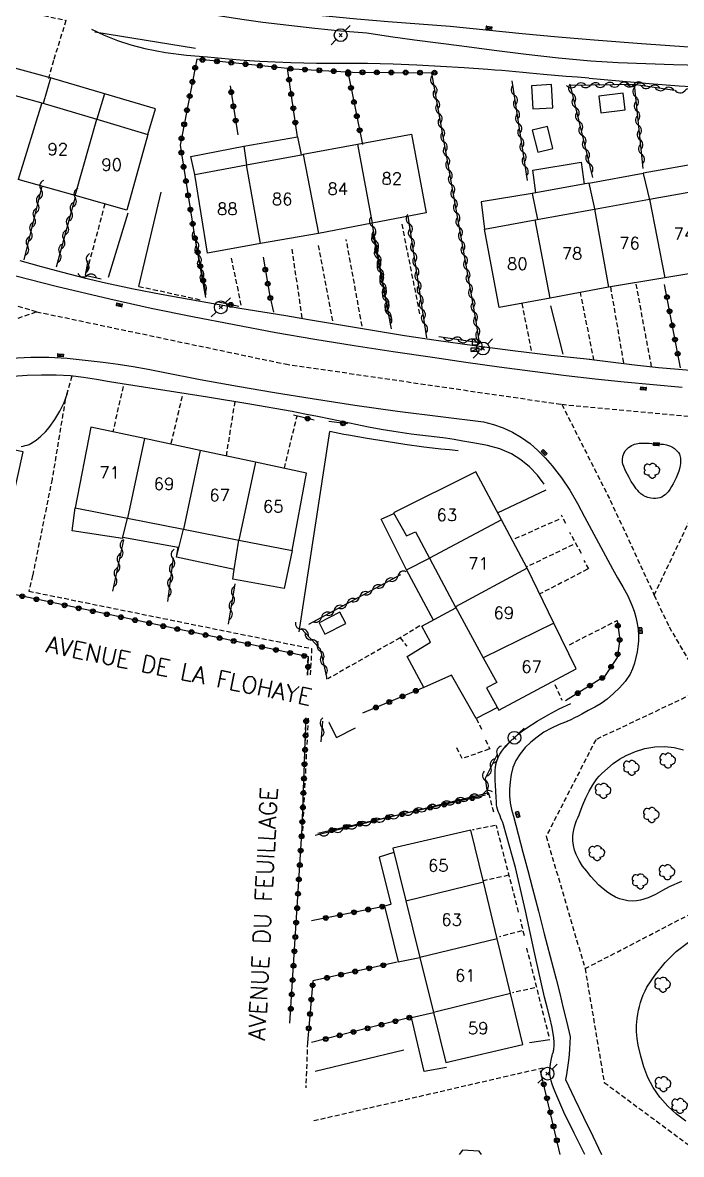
# Model space of a CAD drawing. Header units: millimetres. Extents: x 149000 to 150002, y 151999 to 153000.
# Drawn here: x 149503.1 to 149571.6, y 152000 to 152117.8 of the extents above; entities that cross this region are included whole.
import ezdxf
from ezdxf.enums import TextEntityAlignment as Align

# ---------------------------------------------------------------- set-up
doc = ezdxf.new("R2010")
doc.units = ezdxf.units.MM
doc.linetypes.add('DASHED', pattern=[0.75, 0.5, -0.25])
doc.layers.get('0').update_dxf_attribs({"linetype": 'CONTINUOUS'})
for name, color, linetype in [('W0001', 6, 'DASHED'), ('W0008', 7, 'CONTINUOUS'), ('W0014', 7, 'CONTINUOUS'), ('W0015', 2, 'CONTINUOUS'), ('W0017', 7, 'CONTINUOUS'), ('w0101', 7, 'CONTINUOUS'), ('W0104', 1, 'CONTINUOUS'), ('W0112', 1, 'DASHED'), ('w0211', 2, 'CONTINUOUS'), ('w0300', 7, 'CONTINUOUS'), ('W0310', 3, 'CONTINUOUS'), ('w0323', 7, 'CONTINUOUS'), ('W0401', 7, 'CONTINUOUS'), ('W0438', 7, 'CONTINUOUS'), ('W0473', 7, 'CONTINUOUS'), ('W0989', 7, 'CONTINUOUS'), ('W0991', 7, 'CONTINUOUS'), ('W1102', 7, 'CONTINUOUS')]:
    doc.layers.add(name, color=color, linetype=linetype)
doc.styles.get("Standard").update_dxf_attribs({"font": 'romans.shx', "width": 0.85})

# ---------------------------------------------------------------- blocks, each defined once
blk = doc.blocks.new('T401')
for p, q in [((-0.3, 0.3), (0, 0.3)), ((-0.3, -0.25), (-0.3, 0.3)), ((-0.3, 0.15), (0, 0.15)), ((-0.3, 0), (0, 0)), ((0, 0.3), (0, -0.25)), ((-0.3, -0.15), (0, -0.15)), ((-0.3, -0.25), (-0.3, -0.3)), ((-0.3, -0.3), (0, -0.3)), ((0, -0.3), (0, -0.25))]:
    blk.add_line(p, q)
blk = doc.blocks.new('T300')
for p, q in [((-0.8, 0.51), (-0.86, 0.34)), ((-0.86, 0.34), (-0.86, 0.17)), ((-0.86, 0.17), (-0.74, 0.06)), ((-0.69, 0.63), (-0.8, 0.51)), ((-0.8, -0.06), (-0.74, 0.06)), ((-0.74, 0.06), (-0.69, 0.11)), ((-0.57, 0.69), (-0.69, 0.63)), ((-0.46, 0.69), (-0.57, 0.69)), ((-0.29, 0.63), (-0.46, 0.69)), ((-0.29, 0.63), (-0.17, 0.74)), ((-0.23, 0.57), (-0.29, 0.63)), ((-0.17, 0.74), (-0.06, 0.8)), ((-0.06, 0.8), (0.06, 0.8)), ((0.06, 0.8), (0.23, 0.74)), ((0.23, 0.74), (0.34, 0.63)), ((0.34, 0.63), (0.4, 0.51)), ((0.46, 0.46), (0.34, 0.46)), ((0.4, 0.51), (0.4, 0.46)), ((0.57, 0.4), (0.46, 0.46)), ((0.57, 0.4), (0.69, 0.29)), ((0.69, 0.29), (0.74, 0.17)), ((0.74, 0.06), (0.69, -0.17)), ((0.74, 0.17), (0.74, 0.06)), ((-0.8, -0.17), (-0.8, -0.06)), ((-0.8, -0.23), (-0.8, -0.17)), ((-0.74, -0.34), (-0.8, -0.23)), ((-0.69, -0.4), (-0.74, -0.34)), ((-0.51, -0.46), (-0.69, -0.4)), ((-0.4, -0.46), (-0.51, -0.46)), ((-0.4, -0.46), (-0.34, -0.46)), ((-0.34, -0.46), (-0.34, -0.4)), ((-0.34, -0.51), (-0.34, -0.46)), ((-0.29, -0.63), (-0.34, -0.51)), ((-0.17, -0.74), (-0.29, -0.63)), ((-0.06, -0.8), (-0.17, -0.74)), ((0.06, -0.8), (-0.06, -0.8)), ((0.17, -0.74), (0.06, -0.8)), ((0.23, -0.69), (0.17, -0.74)), ((0.29, -0.46), (0.23, -0.46)), ((0.29, -0.63), (0.23, -0.69)), ((0.46, -0.4), (0.29, -0.46)), ((0.34, -0.51), (0.29, -0.63)), ((0.34, -0.51), (0.34, -0.46)), ((0.57, -0.34), (0.46, -0.4)), ((0.63, -0.29), (0.57, -0.34)), ((0.69, -0.17), (0.63, -0.29))]:
    blk.add_line(p, q)
blk = doc.blocks.new('T473')
for p, q in [((-0.166667, 0.166667), (0.166667, -0.166667)), ((-0.166667, -0.166667), (0.166667, 0.166667)), ((0.500001, 0.500001), (1.000002, 1.000002)), ((-1.000002, -1.000002), (-0.500001, -0.500001))]:
    blk.add_line(p, q)
blk.add_ellipse((0, 0), major_axis=(0.471405, 0.471405), ratio=1, start_param=5.4977871438, end_param=11.780972451)
blk = doc.blocks.new('T438')
for p, q in [((-0.4, 0.2), (0.4, 0.2)), ((-0.4, -0.2), (-0.4, 0.2)), ((0.15, 1.1), (-0.3, 1.1)), ((-0.3, 1.1), (-0.3, 0.5)), ((-0.3, 0.5), (0.15, 0.5)), ((0.3, 0.65), (0.3, 0.95)), ((0.4, 0.2), (0.4, -0.2))]:
    blk.add_line(p, q)
at = {"flags": 128}
for points in [[(-0.4, -0.2), (0.4, 0.2)], [(0.4, -0.2), (-0.4, -0.2)]]:
    blk.add_lwpolyline(points, dxfattribs=at)
for centre, major_axis, start_param, end_param in [((0.15, 0.95), (0.106, -0.106), 0.785398, 2.356194), ((0.15, 0.65), (0.106, 0.106), 3.926991, 5.497787)]:
    blk.add_ellipse(centre, major_axis=major_axis, ratio=1, start_param=start_param, end_param=end_param)
blk = doc.blocks.new('t323o')
at = {"color": 0, "linetype": 'Continuous'}
for radius in [0.25, 0.15]:
    blk.add_circle((0, 0), radius, dxfattribs=at)
blk = doc.blocks.new('t310o')
at = {"color": 0, "linetype": 'Continuous'}
for centre, start, end in [((-0.5, 0.38), 216.8699, 323.1304), ((0.5, -0.37), 36.8699, 143.1303)]:
    blk.add_arc(centre, 0.625, start, end, dxfattribs=at)

msp = doc.modelspace()

# ---------------------------------------------------------------- linework, layer by layer
at = {"layer": 'W0001'}
for points in [[(149504.53, 152087.72), (149472.53, 152097.02)], [(149477.63, 152076.5), (149488.42, 152082.16), (149504.53, 152087.72)], [(149504.53, 152087.72), (149530.4, 152082.28), (149559.2, 152078.08)], [(149559.2, 152078.08), (149577.43, 152076.36)], [(149559.2, 152078.08), (149564.24, 152068.1), (149568.82, 152058.23)], [(149568.82, 152058.23), (149577.32, 152076.08)], [(149568.82, 152058.23), (149570.36, 152054.91), (149574.11, 152048.54)], [(149574.11, 152048.54), (149562.74, 152043.17), (149557.57, 152033.11), (149561.62, 152019.34)], [(149561.62, 152019.34), (149583.73, 152030.79)], [(149561.62, 152019.34), (149563.61, 152007.49), (149573.73, 152000)]]:
    msp.add_lwpolyline(points, dxfattribs=at)
at = {"layer": 'W0008'}
for points in [[(149571.66, 152028.39), (149570.39, 152027.84), (149569.67, 152027.47), (149568.95, 152027.06), (149568.19, 152026.7), (149567.4, 152026.45), (149566.97, 152026.39), (149566.53, 152026.37), (149566.09, 152026.4), (149565.66, 152026.48), (149565.21, 152026.61), (149564.78, 152026.79), (149564.37, 152027.01), (149563.98, 152027.26), (149563.5, 152027.63), (149563.05, 152028.04), (149562.63, 152028.48), (149562.23, 152028.94), (149561.79, 152029.47), (149561.37, 152030.01), (149560.99, 152030.6), (149560.68, 152031.22), (149560.52, 152031.68), (149560.41, 152032.15), (149560.35, 152032.63), (149560.35, 152033.12), (149560.38, 152033.45), (149560.44, 152033.78), (149560.53, 152034.11), (149560.63, 152034.43), (149560.74, 152034.74), (149560.86, 152035.05), (149560.99, 152035.36), (149561.11, 152035.67), (149561.39, 152036.39), (149561.7, 152037.11), (149562.04, 152037.8), (149562.43, 152038.48), (149562.64, 152038.79), (149562.86, 152039.09), (149563.1, 152039.37), (149563.36, 152039.64), (149563.94, 152040.18), (149564.55, 152040.69), (149565.21, 152041.15), (149565.91, 152041.54), (149566.86, 152041.93), (149567.85, 152042.24), (149568.87, 152042.43), (149569.92, 152042.47), (149570.91, 152042.35), (149571.87, 152042.1)], [(149572.12, 152003.46), (149571.13, 152004.2), (149570.23, 152005.03), (149569.42, 152005.95), (149568.71, 152006.96), (149568.16, 152008), (149567.73, 152009.1), (149567.41, 152010.23), (149567.16, 152011.37), (149567.05, 152012.06), (149566.99, 152012.76), (149566.99, 152013.46), (149567.06, 152014.16), (149567.12, 152014.58), (149567.2, 152015), (149567.29, 152015.41), (149567.4, 152015.82), (149567.53, 152016.22), (149567.68, 152016.62), (149567.86, 152017.01), (149568.06, 152017.39), (149568.94, 152018.74), (149569.95, 152019.99), (149571.11, 152021.12), (149572.4, 152022.1)]]:
    msp.add_lwpolyline(points, dxfattribs=at)
at = {"layer": 'W0014'}
for points in [[(149501.1, 152125.72), (149503.24, 152125), (149505.39, 152124.27), (149507.55, 152123.57), (149509.71, 152122.91), (149511.95, 152122.29), (149514.2, 152121.7), (149516.46, 152121.16), (149518.73, 152120.66), (149520.7, 152120.29), (149522.69, 152119.96), (149524.68, 152119.67), (149526.67, 152119.39), (149528.66, 152119.14), (149530.66, 152118.91), (149532.65, 152118.71), (149534.65, 152118.51), (149537.88, 152118.21), (149541.12, 152117.93), (149544.35, 152117.68), (149547.58, 152117.45)], [(149538.91, 152116.71), (149536.2, 152116.93), (149533.49, 152117.2), (149530.78, 152117.5), (149528.07, 152117.84), (149525.88, 152118.15), (149523.69, 152118.49), (149521.51, 152118.86), (149519.33, 152119.27), (149516.93, 152119.76), (149514.52, 152120.28), (149512.13, 152120.86), (149509.75, 152121.49), (149508.98, 152121.73), (149508.21, 152121.97), (149507.44, 152122.23), (149506.68, 152122.5), (149505.92, 152122.78), (149505.16, 152123.05), (149504.39, 152123.32), (149503.63, 152123.58), (149502.64, 152123.9)], [(149573.68, 152113.34), (149570.81, 152113.43), (149567.95, 152113.51), (149565.08, 152113.63), (149562.22, 152113.81), (149558.86, 152114.12), (149555.5, 152114.5), (149552.15, 152114.92), (149548.79, 152115.35), (149546.32, 152115.67), (149543.85, 152116), (149541.38, 152116.35), (149538.91, 152116.71)], [(149547.58, 152117.45), (149551.33, 152117.05), (149555.07, 152116.68), (149558.81, 152116.34), (149562.56, 152116.03), (149567.48, 152115.65), (149572.41, 152115.3), (149577.33, 152114.99), (149582.26, 152114.71)], [(149502.8, 152093.05), (149505.02, 152092.43), (149507.24, 152091.84), (149509.47, 152091.26), (149511.71, 152090.73), (149514.6, 152090.12), (149517.5, 152089.56), (149520.41, 152089.04), (149523.32, 152088.52), (149525.7, 152088.1), (149528.08, 152087.71), (149530.47, 152087.32), (149532.85, 152086.92), (149536.17, 152086.37), (149539.49, 152085.8), (149542.81, 152085.25), (149546.13, 152084.75), (149550.12, 152084.2), (149554.11, 152083.68), (149558.1, 152083.21), (149562.1, 152082.78)], [(149571.73, 152079.83), (149568.71, 152080.1), (149565.68, 152080.39), (149562.66, 152080.71), (149559.64, 152081.06), (149556.16, 152081.49), (149552.68, 152081.95), (149549.2, 152082.43), (149545.73, 152082.94), (149541.65, 152083.55), (149537.57, 152084.17), (149533.5, 152084.84), (149529.44, 152085.54), (149525.1, 152086.34), (149520.77, 152087.18), (149516.45, 152088.06), (149512.14, 152089.02), (149506.56, 152090.35), (149501, 152091.77)], [(149501.85, 152082.88), (149503.92, 152083), (149505.82, 152082.99), (149507.7, 152082.88), (149509.58, 152082.69), (149511.45, 152082.48), (149513.02, 152082.27), (149514.59, 152082.03), (149516.14, 152081.75), (149517.7, 152081.43)], [(149561.77, 152082.82), (149564.26, 152082.5), (149566.75, 152082.2), (149569.25, 152081.93), (149571.75, 152081.69), (149574.1, 152081.5), (149576.46, 152081.33), (149578.81, 152081.19), (149581.17, 152081.06), (149583.64, 152080.93), (149586.11, 152080.81), (149588.58, 152080.72), (149591.05, 152080.65), (149594.36, 152080.59), (149597.66, 152080.56), (149600.97, 152080.56), (149604.28, 152080.6)], [(149513.45, 152080.2), (149512.11, 152080.42), (149510.76, 152080.67), (149509.41, 152080.89), (149508.05, 152081.03), (149506.55, 152081.11), (149505.05, 152081.13), (149503.56, 152081.09), (149502.06, 152080.97)], [(149517.7, 152081.43), (149521.56, 152080.68), (149525.43, 152079.97), (149529.31, 152079.3), (149533.2, 152078.67), (149537.65, 152078), (149542.11, 152077.38), (149546.57, 152076.8), (149551.04, 152076.26)], [(149557.36, 152069.78), (149556.66, 152070.72), (149555.85, 152071.56), (149554.94, 152072.3), (149553.95, 152072.92), (149552.74, 152073.45), (149551.46, 152073.78), (149550.16, 152074.02), (149548.89, 152074.25), (149548, 152074.41), (149547.11, 152074.55), (149546.21, 152074.66), (149545.31, 152074.77), (149544.42, 152074.87), (149543.52, 152074.98), (149542.62, 152075.1), (149541.73, 152075.24), (149540.4, 152075.47), (149539.07, 152075.72), (149537.75, 152075.99), (149536.43, 152076.26), (149535.11, 152076.54), (149533.78, 152076.81), (149532.46, 152077.07), (149531.13, 152077.32), (149526.72, 152078.09), (149522.31, 152078.83), (149517.88, 152079.53), (149513.45, 152080.2)], [(149551.04, 152076.26), (149552.08, 152075.99), (149553.09, 152075.63), (149554.07, 152075.18), (149555, 152074.64), (149555.89, 152074), (149556.71, 152073.28), (149557.47, 152072.5), (149558.19, 152071.68), (149559.16, 152070.44), (149560.04, 152069.13), (149560.84, 152067.77), (149561.55, 152066.37)], [(149561.55, 152066.37), (149562.28, 152065.01), (149563.01, 152063.66), (149563.74, 152062.31), (149564.47, 152060.95), (149564.99, 152060.02), (149565.54, 152059.09), (149566.06, 152058.15), (149566.5, 152057.16), (149566.72, 152056.55), (149566.92, 152055.92), (149567.06, 152055.28), (149567.16, 152054.63), (149567.19, 152054.05), (149567.18, 152053.46), (149567.13, 152052.88), (149567.04, 152052.31), (149566.92, 152051.71), (149566.77, 152051.12), (149566.57, 152050.53), (149566.3, 152049.98), (149565.8, 152049.24), (149565.21, 152048.57), (149564.58, 152047.96), (149563.91, 152047.39), (149563.29, 152046.94), (149562.63, 152046.55), (149561.96, 152046.19), (149561.29, 152045.83), (149560.91, 152045.63), (149560.52, 152045.43), (149560.13, 152045.24), (149559.73, 152045.05)], [(149561.58, 152000), (149561.56, 152000.06), (149560.47, 152002.21), (149559.42, 152004.38), (149558.47, 152006.59), (149558.34, 152006.94), (149558.21, 152007.3), (149558.1, 152007.65), (149558.02, 152008.02), (149557.99, 152008.19), (149557.97, 152008.37), (149557.96, 152008.55), (149557.95, 152008.73), (149557.96, 152008.82), (149557.96, 152008.9), (149557.97, 152008.99), (149557.98, 152009.07), (149557.99, 152009.16), (149558, 152009.24), (149558.01, 152009.33), (149558.02, 152009.41), (149558.05, 152009.6), (149558.08, 152009.79), (149558.11, 152009.98), (149558.15, 152010.17), (149558.18, 152010.26), (149558.2, 152010.35), (149558.23, 152010.44), (149558.26, 152010.53), (149558.29, 152010.62), (149558.32, 152010.71), (149558.34, 152010.8), (149558.36, 152010.9), (149558.38, 152011.05), (149558.39, 152011.21), (149558.4, 152011.36), (149558.4, 152011.52), (149558.4, 152011.67), (149558.39, 152011.83), (149558.38, 152011.98), (149558.37, 152012.14), (149558.19, 152013.21), (149557.94, 152014.26), (149557.66, 152015.31), (149557.39, 152016.35), (149556.39, 152020.84), (149555.41, 152025.35), (149554.37, 152029.85), (149553.14, 152034.3), (149553.06, 152034.54), (149552.97, 152034.77), (149552.87, 152035), (149552.77, 152035.24), (149552.67, 152035.47), (149552.58, 152035.7), (149552.5, 152035.95), (149552.44, 152036.19), (149552.41, 152036.4), (149552.39, 152036.62), (149552.39, 152036.83), (149552.38, 152037.04), (149552.36, 152037.34), (149552.34, 152037.64), (149552.32, 152037.94), (149552.3, 152038.25), (149552.29, 152038.54), (149552.28, 152038.83), (149552.26, 152039.12), (149552.25, 152039.41), (149552.25, 152039.7), (149552.26, 152040), (149552.29, 152040.29), (149552.34, 152040.58), (149552.45, 152040.95), (149552.58, 152041.31), (149552.75, 152041.65), (149552.95, 152041.98), (149553.15, 152042.26), (149553.37, 152042.53), (149553.61, 152042.78), (149553.86, 152043.02), (149554.26, 152043.39), (149554.67, 152043.75), (149555.11, 152044.08), (149555.55, 152044.4), (149556.65, 152045.11), (149557.79, 152045.77), (149558.94, 152046.39), (149560.13, 152046.95)], [(149559.75, 152045.05), (149558.91, 152044.75), (149558.11, 152044.38), (149557.34, 152043.94), (149556.62, 152043.43), (149555.98, 152042.91), (149555.39, 152042.35), (149554.85, 152041.71), (149554.41, 152041.01), (149554.11, 152040.29), (149553.93, 152039.55), (149553.82, 152038.79), (149553.77, 152038.03), (149553.77, 152037.32), (149553.84, 152036.61), (149553.97, 152035.91), (149554.16, 152035.22)], [(149554.16, 152035.22), (149554.65, 152033.34), (149555.15, 152031.45), (149555.65, 152029.56), (149556.14, 152027.67), (149556.76, 152025.31), (149557.38, 152022.95), (149558, 152020.59), (149558.6, 152018.23), (149558.98, 152016.73), (149559.35, 152015.23), (149559.71, 152013.73), (149560.07, 152012.23)], [(149560.07, 152012.23), (149560.05, 152011.61), (149560.01, 152011), (149559.96, 152010.39), (149559.9, 152009.78), (149559.84, 152009.29), (149559.76, 152008.79), (149559.68, 152008.3), (149559.58, 152007.81)], [(149559.58, 152007.81), (149560.53, 152005.83), (149561.47, 152003.86), (149562.42, 152001.89), (149563.32, 152000)]]:
    msp.add_lwpolyline(points, dxfattribs=at)
at = {"layer": 'W0015'}
msp.add_lwpolyline([(149570.1, 152073.86), (149570.32, 152073.79), (149570.53, 152073.71), (149570.73, 152073.61), (149570.93, 152073.49), (149571.08, 152073.36), (149571.22, 152073.22), (149571.35, 152073.06), (149571.45, 152072.88), (149571.5, 152072.75), (149571.53, 152072.61), (149571.54, 152072.48), (149571.55, 152072.34), (149571.56, 152072.13), (149571.55, 152071.91), (149571.52, 152071.7), (149571.48, 152071.49), (149571.38, 152071.13), (149571.24, 152070.77), (149571.09, 152070.42), (149570.93, 152070.08), (149570.78, 152069.79), (149570.63, 152069.51), (149570.46, 152069.23), (149570.27, 152068.97), (149570.12, 152068.82), (149569.97, 152068.67), (149569.8, 152068.54), (149569.61, 152068.43), (149569.4, 152068.35), (149569.18, 152068.3), (149568.96, 152068.28), (149568.73, 152068.28), (149568.45, 152068.31), (149568.16, 152068.38), (149567.89, 152068.49), (149567.64, 152068.62), (149567.44, 152068.77), (149567.26, 152068.94), (149567.1, 152069.12), (149566.95, 152069.3), (149566.68, 152069.67), (149566.43, 152070.05), (149566.21, 152070.45), (149565.99, 152070.85), (149565.87, 152071.09), (149565.75, 152071.34), (149565.64, 152071.6), (149565.56, 152071.86), (149565.53, 152072.04), (149565.51, 152072.22), (149565.51, 152072.4), (149565.54, 152072.58), (149565.56, 152072.68), (149565.59, 152072.77), (149565.62, 152072.87), (149565.66, 152072.97), (149565.71, 152073.06), (149565.76, 152073.15), (149565.81, 152073.23), (149565.87, 152073.32), (149566, 152073.46), (149566.15, 152073.59), (149566.3, 152073.7), (149566.47, 152073.8), (149566.62, 152073.87), (149566.78, 152073.92), (149566.94, 152073.96), (149567.11, 152073.99), (149567.25, 152074.02), (149567.4, 152074.04), (149567.54, 152074.05), (149567.69, 152074.05), (149567.99, 152074.05), (149568.29, 152074.03), (149568.58, 152074), (149568.88, 152073.98), (149569.18, 152073.96), (149569.49, 152073.94), (149569.8, 152073.92)], close=True, dxfattribs=at)
at = {"layer": 'W0017'}
for points in [[(149515.18, 152090.36), (149517.51, 152100.15)], [(149514.03, 152097.98), (149511.97, 152091.27)], [(149558.03, 152088.33), (149559.3, 152083.29)], [(149552.52, 152066.78), (149557.57, 152069.17)], [(149555.85, 152011.64), (149557.94, 152011.95)], [(149542.74, 152010.85), (149533.51, 152008.61)]]:
    msp.add_lwpolyline(points, dxfattribs=at)
at = {"layer": 'w0101'}
for points in [[(149499.49, 152110.98), (149505.06, 152109.46)], [(149505.06, 152109.46), (149510.79, 152107.75)], [(149510.79, 152107.75), (149516.12, 152106.17), (149513.93, 152098.3)], [(149537.92, 152105.16), (149543.57, 152106.2), (149545.08, 152098.01)], [(149532.27, 152104.08), (149532.27, 152104.11), (149537.92, 152105.16)], [(149526.37, 152103), (149532.27, 152104.08)], [(149527.83, 152094.81), (149522.33, 152093.83), (149521.01, 152102.01), (149526.37, 152103)], [(149508.55, 152099.83), (149502.61, 152101.5)], [(149513.93, 152098.3), (149508.55, 152099.83)], [(149568.34, 152099.44), (149573.97, 152100.45), (149575.38, 152092.14)], [(149562.62, 152098.41), (149568.34, 152099.44)], [(149545.08, 152098.01), (149539.47, 152096.95)], [(149556.44, 152097.29), (149562.62, 152098.41)], [(149539.47, 152096.95), (149533.86, 152095.88)], [(149557.98, 152089.14), (149552.69, 152088.16), (149551.17, 152096.32), (149556.44, 152097.29)], [(149533.86, 152095.88), (149527.83, 152094.81)], [(149575.38, 152092.14), (149569.93, 152091.24)], [(149569.93, 152091.24), (149564.06, 152090.27)], [(149564.06, 152090.27), (149557.98, 152089.14)], [(149515.75, 152074.52), (149510.18, 152075.7), (149508.55, 152067.31), (149513.99, 152066.23)], [(149521.57, 152073.28), (149515.75, 152074.52)], [(149527.31, 152072.07), (149521.57, 152073.28)], [(149532.64, 152070.93), (149527.31, 152072.07)], [(149525.58, 152063.95), (149531.14, 152062.85), (149532.64, 152070.93)], [(149552.91, 152066.04), (149550.24, 152071.07), (149541.69, 152066.8), (149543.05, 152064.39), (149543.97, 152064.79), (149545.42, 152062.05)], [(149513.99, 152066.23), (149519.83, 152065.08)], [(149555.59, 152061.02), (149555.59, 152061.02), (149552.91, 152066.04)], [(149519.83, 152065.08), (149525.58, 152063.95)], [(149545.42, 152062.05), (149548.12, 152056.96), (149548.12, 152056.99)], [(149558.38, 152055.29), (149555.59, 152061.02)], [(149548.12, 152056.99), (149551.01, 152051.7)], [(149560.68, 152050.56), (149558.38, 152055.29)], [(149551.01, 152051.7), (149552.42, 152049.12), (149551.35, 152048.55), (149552.66, 152046.25), (149560.68, 152050.56)], [(149551.04, 152028.36), (149549.73, 152033.74), (149541.62, 152031.86), (149542.97, 152026.4)], [(149552.48, 152022.45), (149551.04, 152028.36)], [(149542.97, 152026.4), (149544.43, 152020.49)], [(149553.87, 152016.74), (149552.48, 152022.45)], [(149544.43, 152020.49), (149545.84, 152014.78)], [(149555.16, 152011.44), (149553.87, 152016.74)], [(149545.84, 152014.78), (149547.14, 152009.55), (149555.16, 152011.44)]]:
    msp.add_lwpolyline(points, dxfattribs=at)
msp.add_lwpolyline([(149492.66, 152075.2), (149491.3, 152066.8), (149501.28, 152064.8), (149503.12, 152073.13)], close=True, dxfattribs=at)
at = {"layer": 'W0104'}
for points in [[(149516.12, 152106.17), (149516.89, 152108.85), (149505.73, 152112.13), (149505.7, 152112.13), (149494.85, 152115.08), (149493.97, 152112.48)], [(149505.99, 152112.05), (149505.23, 152109.41)], [(149511.6, 152110.4), (149510.79, 152107.75)], [(149526.11, 152104.95), (149531.68, 152105.93), (149532.07, 152104.04)], [(149521.01, 152102.01), (149520.57, 152103.88), (149526.11, 152104.95)], [(149526.11, 152104.95), (149526.37, 152103)], [(149556.49, 152100.1), (149556.17, 152102.44), (149561.2, 152103.29), (149561.53, 152101.01)], [(149573.97, 152100.45), (149573.37, 152103.15), (149567.66, 152102.15), (149567.66, 152102.12)], [(149562, 152101.09), (149556.12, 152100.04)], [(149567.66, 152102.12), (149562, 152101.07), (149562, 152101.09)], [(149562, 152101.09), (149562.64, 152098.31)], [(149567.66, 152102.12), (149568.38, 152099.23)], [(149556.12, 152100.04), (149550.81, 152099.16), (149551.17, 152096.32)], [(149556.12, 152100.04), (149556.66, 152097.32)], [(149513.46, 152064.11), (149508.23, 152064.9), (149508.55, 152067.31)], [(149513.46, 152064.11), (149513.99, 152066.23)], [(149543.05, 152060.86), (149540.4, 152066.12), (149541.73, 152066.72)], [(149519.11, 152062.16), (149519.83, 152065.08)], [(149519.11, 152062.16), (149519.25, 152063.17), (149513.52, 152064.22), (149513.46, 152064.11)], [(149525.08, 152060.9), (149525.58, 152063.95)], [(149525.08, 152060.9), (149519.11, 152062.16)], [(149531.14, 152062.85), (149530.31, 152058.92), (149524.97, 152059.87), (149525.08, 152060.9)], [(149543.05, 152060.86), (149545.42, 152062.05)], [(149545.83, 152055.62), (149543.05, 152060.86), (149543.05, 152060.86)], [(149552.51, 152046.52), (149550.3, 152045.39), (149547.72, 152049.9), (149544.83, 152048.59), (149543.11, 152051.83), (149545.54, 152053.33), (149544.63, 152054.98), (149548.18, 152056.88)], [(149534.97, 152044.96), (149534.95, 152044.95), (149535.75, 152043.39), (149537.71, 152044.4)], [(149541.72, 152031.43), (149540.2, 152030.95), (149541.4, 152026.03), (149541.38, 152026), (149540.75, 152025.85), (149542.18, 152020.05), (149544.43, 152020.49)], [(149547.21, 152009.06), (149544.87, 152008.62), (149543.54, 152014.26), (149545.84, 152014.78)], [(149548.86, 152000.42), (149548.5, 152000)], [(149550.85, 152000), (149550.59, 152000.32), (149548.86, 152000.42)]]:
    msp.add_lwpolyline(points, dxfattribs=at)
for points in [[(149558.25, 152108.96), (149558.12, 152111.36), (149556.03, 152111.24), (149556.17, 152108.85)], [(149565.57, 152110.49), (149563.04, 152110.16), (149563.26, 152108.42), (149565.79, 152108.75)], [(149558.28, 152104.73), (149557.71, 152107.01), (149556.13, 152106.62), (149556.7, 152104.33)], [(149536.11, 152056.45), (149533.93, 152055.34), (149534.53, 152054.15), (149536.71, 152055.26)]]:
    msp.add_lwpolyline(points, close=True, dxfattribs=at)
at = {"layer": 'W0112'}
for points in [[(149486.89, 152097.97), (149493.81, 152121.69), (149501.61, 152119.36), (149507.61, 152118.04), (149507.58, 152118.04), (149506.29, 152113.87), (149505.77, 152111.99)], [(149511.63, 152098.95), (149509.74, 152091.84)], [(149542.54, 152096.83), (149544.4, 152087.48)], [(149538.41, 152086.22), (149536.77, 152095.23)], [(149532.18, 152087.07), (149531.12, 152094.31)], [(149533.84, 152094.63), (149535.34, 152086.67)], [(149525.84, 152088.41), (149524.76, 152093.53)], [(149568.55, 152082), (149566.91, 152090.74)], [(149515.18, 152090.36), (149521.6, 152088.96)], [(149562.55, 152082.67), (149561.14, 152089.73)], [(149564.26, 152090.3), (149565.62, 152082.39)], [(149555.04, 152088.59), (149556.02, 152083.64)], [(149508.2, 152081), (149507.52, 152078.59), (149506.14, 152070.3), (149504.13, 152060.33), (149504.1, 152060.25), (149503.72, 152058.63), (149533.16, 152052.66), (149533.01, 152049.82)], [(149513.54, 152079.93), (149512.46, 152075.22)], [(149519.67, 152078.88), (149518.49, 152073.94)], [(149524.29, 152072.7), (149525.21, 152078.48)], [(149530.33, 152071.42), (149531.64, 152076.86)], [(149558.88, 152066.1), (149554.03, 152063.94)], [(149559.61, 152065.67), (149559.16, 152066.55)], [(149561.24, 152062.56), (149560.04, 152064.74)], [(149560.36, 152063.46), (149555.53, 152061.14)], [(149562.02, 152060.95), (149561.53, 152061.82)], [(149561.88, 152060.91), (149556.91, 152058.34)], [(149559.99, 152053.06), (149564.95, 152055.58)], [(149544.41, 152055.01), (149542.36, 152053.77), (149543.06, 152052.89)], [(149542.36, 152053.77), (149534.84, 152049.51)], [(149532.75, 152051.68), (149532.68, 152049.88)], [(149558.47, 152048.9), (149559.21, 152047.29)], [(149532.53, 152045.45), (149532.11, 152033.35)], [(149532.79, 152045.4), (149532.17, 152032.96)], [(149550.3, 152045.39), (149550.88, 152044.16)], [(149551.25, 152043.15), (149551.7, 152042.23), (149551.62, 152042.17), (149548.84, 152041.2), (149548.2, 152042.43)], [(149552.11, 152035.64), (149551.59, 152037.66)], [(149552.27, 152034.23), (149549.91, 152033.77)], [(149554.7, 152025.21), (149552.39, 152034.23)], [(149553.64, 152029.05), (149551.05, 152028.48)], [(149555.3, 152022.76), (149554.91, 152024.45)], [(149555.03, 152023.27), (149552.71, 152022.65)], [(149557.88, 152012.28), (149555.56, 152021.48)], [(149556.4, 152017.34), (149554.06, 152016.82)], [(149532.73, 152011.65), (149532.55, 152006.92)], [(149533.38, 152003.51), (149557.4, 152009.05)]]:
    msp.add_lwpolyline(points, dxfattribs=at)
at = {"layer": 'w0211'}
for points in [[(149510.23, 152117.12), (149511.58, 152116.5), (149512.95, 152115.96), (149514.35, 152115.49), (149515.78, 152115.11), (149517.94, 152114.69), (149520.12, 152114.42), (149522.31, 152114.24), (149524.49, 152114.06), (149526.12, 152113.92), (149527.75, 152113.82), (149529.38, 152113.73), (149531.01, 152113.67), (149532.33, 152113.63), (149533.66, 152113.6), (149534.99, 152113.59), (149536.32, 152113.59), (149537.65, 152113.59), (149538.98, 152113.58), (149540.31, 152113.56), (149541.64, 152113.52), (149544.11, 152113.42), (149546.58, 152113.29), (149549.04, 152113.13), (149551.51, 152112.96), (149552.23, 152112.91), (149552.96, 152112.85), (149553.68, 152112.79), (149554.4, 152112.72), (149555.13, 152112.65), (149555.85, 152112.59), (149556.58, 152112.52), (149557.3, 152112.46), (149558.48, 152112.36), (149559.67, 152112.26), (149560.85, 152112.16), (149562.03, 152112.06)], [(149521.08, 152115.13), (149510.59, 152116.82)], [(149562.04, 152112.05), (149565.16, 152111.74), (149568.3, 152111.47), (149571.43, 152111.24), (149574.57, 152111.06)], [(149502.92, 152073.69), (149503.13, 152073.73), (149503.34, 152073.78), (149503.54, 152073.84), (149503.74, 152073.91), (149503.94, 152074), (149504.48, 152074.34), (149504.98, 152074.75), (149505.44, 152075.2), (149505.85, 152075.68), (149506.44, 152076.5), (149506.96, 152077.37), (149507.39, 152078.28), (149507.74, 152079.23)]]:
    msp.add_lwpolyline(points, dxfattribs=at)
at = {"layer": 'w0300'}
for points in [[(149535.03, 152075.25), (149531.81, 152054.4)], [(149548.42, 152073.25), (149547.52, 152073.33), (149546.62, 152073.42), (149545.73, 152073.52), (149544.83, 152073.63), (149542.87, 152073.9), (149540.91, 152074.2), (149538.95, 152074.52), (149537, 152074.86), (149536.51, 152074.95), (149536.02, 152075.05), (149535.54, 152075.15), (149535.06, 152075.25)]]:
    msp.add_lwpolyline(points, dxfattribs=at)
at = {"layer": 'W0310'}
for points in [[(149545.65, 152112.57), (149549.29, 152092.17), (149550.18, 152087.13), (149550.18, 152087.11), (149550.61, 152084.49), (149546.39, 152085.12)], [(149555.62, 152101.38), (149554.03, 152111.75)], [(149566.74, 152111.39), (149560.07, 152111.28), (149562.41, 152101.69)], [(149570.92, 152110.75), (149566.74, 152111.39), (149567.65, 152102.64)], [(149503.22, 152093.13), (149505.11, 152100.8)], [(149508.55, 152099.65), (149506.55, 152092.35)], [(149545.14, 152085), (149543.21, 152097.66)], [(149541.39, 152086.26), (149539.46, 152096.95)], [(149522.15, 152089.21), (149521, 152095.55)], [(149539.54, 152095.84), (149541.44, 152085.94)], [(149509.88, 152093.02), (149509.58, 152091.53), (149511.25, 152091.14)], [(149513.58, 152063.99), (149512.42, 152058.62)], [(149518.73, 152062.11), (149518.15, 152057.54)], [(149532.88, 152055.21), (149542.44, 152060.35)], [(149525.18, 152059.41), (149524.48, 152055.19)], [(149532.08, 152054.74), (149534.03, 152052.61), (149534.72, 152049.67), (149534.7, 152049.47)], [(149534.3, 152045.09), (149534.1, 152042.95)], [(149552.48, 152041.62), (149551.23, 152039.14), (149551.46, 152037.43)], [(149551.59, 152037.63), (149533.53, 152033.18)]]:
    msp.add_lwpolyline(points, dxfattribs=at)
at = {"layer": 'w0323'}
for points in [[(149530.64, 152113.04), (149521.21, 152114.01), (149519.47, 152105.06), (149521.01, 152095.39), (149522.15, 152089.5)], [(149531.68, 152105.93), (149530.64, 152113.04), (149537.4, 152112.65), (149545.96, 152112.6)], [(149536.92, 152112.68), (149538.46, 152105.14)], [(149524.68, 152111.25), (149525.48, 152106.13)], [(149528.11, 152093.39), (149528.82, 152089.34), (149529.2, 152087.69)], [(149571.54, 152081.88), (149569.9, 152090.56)], [(149525.59, 152088.25), (149523.28, 152088.75)], [(149533.42, 152076.44), (149531.27, 152076.94)], [(149536.88, 152076.04), (149534.94, 152076.3)], [(149532.77, 152049.87), (149532.84, 152051.79), (149503.03, 152058.1), (149486.89, 152061.46)], [(149564.95, 152055.58), (149565.23, 152053.59), (149564.96, 152051.72), (149563.66, 152049.75), (149559.59, 152047.22)], [(149544.83, 152048.59), (149538.47, 152045.94)], [(149530.9, 152013.65), (149532.17, 152033.95), (149532.6, 152045.44)], [(149551.27, 152037.39), (149545.93, 152036.18), (149533.79, 152033.41)], [(149540.67, 152025.82), (149533.16, 152024.32)], [(149542.06, 152020.02), (149533.3, 152018.06)], [(149533.3, 152018.03), (149532.73, 152011.63)], [(149543.54, 152014.28), (149540.76, 152013.58), (149533.16, 152011.64)], [(149559.03, 152000), (149556.99, 152008.69)]]:
    msp.add_lwpolyline(points, dxfattribs=at)
at = {"layer": 'W1102'}
for points in [[(149505.06, 152109.46), (149502.61, 152101.5)], [(149508.55, 152099.83), (149510.79, 152107.75)], [(149537.92, 152105.16), (149539.47, 152096.95)], [(149532.27, 152104.08), (149533.86, 152095.88)], [(149527.83, 152094.81), (149526.37, 152103)], [(149568.34, 152099.44), (149569.93, 152091.24)], [(149562.62, 152098.41), (149564.06, 152090.27)], [(149557.98, 152089.14), (149556.44, 152097.29)], [(149515.75, 152074.52), (149513.99, 152066.23)], [(149521.57, 152073.28), (149519.83, 152065.08)], [(149527.31, 152072.07), (149525.58, 152063.95)], [(149552.91, 152066.04), (149545.42, 152062.05)], [(149555.59, 152061.02), (149548.12, 152056.99)], [(149558.38, 152055.29), (149551.01, 152051.7)], [(149542.97, 152026.4), (149551.04, 152028.36)], [(149552.48, 152022.45), (149544.43, 152020.49)], [(149553.87, 152016.74), (149545.84, 152014.78)]]:
    msp.add_lwpolyline(points, dxfattribs=at)

# ---------------------------------------------------------------- block references
at = {"layer": 'w0300'}
for p in [(149568.62, 152071.16), (149566.48, 152040.24), (149570.26, 152040.99), (149563.54, 152037.85), (149568.56, 152035.33), (149562.89, 152031.36), (149567.38, 152028.42), (149570.2, 152029.37), (149569.73, 152017.66), (149569.79, 152007.31), (149571.5, 152005.04)]:
    msp.add_blockref('T300', p, dxfattribs=at)
at = {"layer": 'W0310'}
for p, rotation in [((149545.87, 152111.31), 280.1275870111949), ((149563.7, 152111.34), 181.0123088450209), ((149565.2, 152111.37), 181.0123088450209), ((149566.7, 152111.39), 181.0123088450209), ((149566.94, 152111.36), 171.2466208655233), ((149546.14, 152109.83), 280.1275870111949), ((149554.26, 152110.28), 98.69880695629638), ((149560.7, 152111.29), 181.0123088450209), ((149560.27, 152110.43), 283.7630866554603), ((149562.2, 152111.31), 181.0123088450209), ((149566.88, 152110.1), 275.8815822728075), ((149568.42, 152111.14), 171.2466208655233), ((149569.9, 152110.91), 171.2466208655233), ((149571.99, 152110.72), 175.4484996901011), ((149546.4, 152108.35), 280.1275870111949), ((149554.49, 152108.8), 98.69880695629638), ((149560.63, 152108.98), 283.7630866554603), ((149567.03, 152108.61), 275.8815822728075), ((149554.71, 152107.31), 98.69880695629638), ((149560.99, 152107.52), 283.7630866554603), ((149567.18, 152107.12), 275.8815822728075), ((149546.66, 152106.88), 280.1275870111949), ((149561.34, 152106.06), 283.7630866554603), ((149546.93, 152105.4), 280.1275870111949), ((149554.94, 152105.83), 98.69880695629638), ((149567.34, 152105.62), 275.8815822728075), ((149547.19, 152103.92), 280.1275870111949), ((149555.17, 152104.35), 98.69880695629638), ((149561.7, 152104.6), 283.7630866554603), ((149567.49, 152104.13), 275.8815822728075), ((149547.45, 152102.45), 280.1275870111949), ((149555.39, 152102.87), 98.69880695629638), ((149562.06, 152103.15), 283.7630866554603), ((149505.01, 152100.41), 76.16246738849473), ((149547.72, 152100.97), 280.1275870111949), ((149504.65, 152098.95), 76.16246738849473), ((149508.54, 152099.59), 254.6651839615957), ((149547.98, 152099.49), 280.1275870111949), ((149508.14, 152098.14), 254.6651839615957), ((149548.25, 152098.02), 280.1275870111949), ((149504.29, 152097.5), 76.16246738849473), ((149507.74, 152096.69), 254.6651839615957), ((149539.52, 152096.6), 100.2094802739169), ((149543.33, 152096.87), 98.67639895798915), ((149548.51, 152096.54), 280.1275870111949), ((149503.94, 152096.04), 76.16246738849473), ((149543.55, 152095.38), 98.67639895798915), ((149503.58, 152094.58), 76.16246738849473), ((149507.35, 152095.25), 254.6651839615957), ((149521.08, 152095.12), 100.314387946612), ((149539.74, 152094.77), 280.8677221426973), ((149539.79, 152095.12), 100.2094802739169), ((149548.77, 152095.06), 280.1275870111949), ((149506.95, 152093.8), 254.6651839615957), ((149521.35, 152093.64), 100.314387946612), ((149540.02, 152093.3), 280.8677221426973), ((149540.06, 152093.65), 100.2094802739169), ((149543.78, 152093.9), 98.67639895798915), ((149549.04, 152093.59), 280.1275870111949), ((149509.84, 152092.79), 258.4011836899144), ((149521.61, 152092.16), 100.314387946612), ((149540.31, 152091.83), 280.8677221426973), ((149540.32, 152092.17), 100.2094802739169), ((149544.01, 152092.42), 98.67639895798915), ((149549.3, 152092.11), 280.0371954461408), ((149509.79, 152091.48), 346.9678483092376), ((149521.88, 152090.69), 100.314387946612), ((149540.59, 152090.69), 100.2094802739169), ((149544.23, 152090.93), 98.67639895798915), ((149549.56, 152090.63), 280.0371954461408), ((149540.59, 152090.36), 280.8677221426973), ((149544.46, 152089.45), 98.67639895798915), ((149540.85, 152089.22), 100.2094802739169), ((149540.87, 152088.88), 280.8677221426973), ((149549.82, 152089.16), 280.0371954461408), ((149541.12, 152087.74), 100.2094802739169), ((149541.16, 152087.41), 280.8677221426973), ((149544.68, 152087.97), 98.67639895798915), ((149550.08, 152087.68), 280.0371954461408), ((149544.91, 152086.49), 98.67639895798915), ((149550.33, 152086.2), 279.3554936563275), ((149550.57, 152084.72), 279.3554936563275), ((149547.87, 152084.9), 171.5169974462272), ((149549.36, 152084.68), 171.5169974462272), ((149513.37, 152063.02), 257.8797376490203), ((149513.05, 152061.56), 257.8797376490203), ((149518.72, 152062.01), 262.7777702541101), ((149512.74, 152060.09), 257.8797376490203), ((149518.53, 152060.52), 262.7777702541101), ((149518.34, 152059.03), 262.7777702541101), ((149540.8, 152059.47), 28.26000537123351), ((149542.13, 152060.18), 28.26000537123351), ((149524.97, 152058.15), 260.5618810769364), ((149538.16, 152058.05), 28.26000537123351), ((149539.48, 152058.76), 28.26000537123351), ((149524.73, 152056.67), 260.5618810769364), ((149536.84, 152057.34), 28.26000537123351), ((149534.2, 152055.92), 28.26000537123351), ((149535.52, 152056.63), 28.26000537123351), ((149532.15, 152054.66), 312.3669220952589), ((149533.16, 152053.56), 312.3669220952589), ((149534.08, 152052.4), 283.2982338289454), ((149534.42, 152050.94), 283.2982338289454), ((149534.24, 152044.44), 264.7656223118199), ((149552.48, 152041.62), 243.2967759889297), ((149551.8, 152040.28), 243.2967759889297), ((149551.26, 152038.91), 277.5114219751431), ((149549.55, 152037.13), 193.8539186115003), ((149551.01, 152037.49), 193.8539186115003), ((149545.18, 152036.05), 193.8539186115003), ((149546.64, 152036.41), 193.8539186115003), ((149548.1, 152036.77), 193.8539186115003), ((149539.36, 152034.61), 193.8539186115003), ((149540.82, 152034.97), 193.8539186115003), ((149542.27, 152035.33), 193.8539186115003), ((149543.73, 152035.69), 193.8539186115003), ((149534.99, 152033.54), 193.8539186115003), ((149536.45, 152033.9), 193.8539186115003), ((149537.9, 152034.26), 193.8539186115003)]:
    msp.add_blockref('t310o', p, dxfattribs=dict(at, rotation=rotation))
at = {"layer": 'w0323'}
for p, rotation in [((149521.8, 152113.94), 174.1589366105166), ((149523.3, 152113.79), 174.1589366105166), ((149521.04, 152113.12), 259.0031426304415), ((149524.79, 152113.64), 174.1589366105166), ((149526.28, 152113.49), 174.1589366105166), ((149527.77, 152113.33), 174.1589366105166), ((149529.27, 152113.18), 174.1589366105166), ((149530.96, 152113.02), 356.6778069859998), ((149532.46, 152112.93), 356.6778069859998), ((149533.95, 152112.85), 356.6778069859998), ((149535.45, 152112.76), 356.6778069859998), ((149536.96, 152112.49), 281.5085609419682), ((149536.95, 152112.67), 356.6778069859998), ((149538.45, 152112.64), 359.6654885071091), ((149539.95, 152112.63), 359.6654885071091), ((149541.45, 152112.62), 359.6654885071091), ((149542.95, 152112.62), 359.6654885071091), ((149544.45, 152112.61), 359.6654885071091), ((149545.95, 152112.6), 359.6654885071091), ((149520.75, 152111.65), 259.0031426304415), ((149530.81, 152111.87), 98.25867421948854), ((149520.47, 152110.17), 259.0031426304415), ((149524.79, 152110.58), 278.8598058002308), ((149531.03, 152110.38), 98.25867421948854), ((149537.26, 152111.02), 281.5085609419682), ((149525.02, 152109.1), 278.8598058002308), ((149537.56, 152109.55), 281.5085609419682), ((149520.18, 152108.7), 259.0031426304415), ((149531.25, 152108.9), 98.25867421948854), ((149537.86, 152108.08), 281.5085609419682), ((149519.89, 152107.23), 259.0031426304415), ((149525.25, 152107.62), 278.8598058002308), ((149531.46, 152107.41), 98.25867421948854), ((149538.16, 152106.61), 281.5085609419682), ((149519.61, 152105.76), 259.0031426304415), ((149519.6, 152104.28), 279.0620760858767), ((149519.83, 152102.8), 279.0620760858767), ((149520.07, 152101.32), 279.0620760858767), ((149520.3, 152099.84), 279.0620760858767), ((149520.54, 152098.35), 279.0620760858767), ((149520.78, 152096.87), 279.0620760858767), ((149521.01, 152095.39), 279.0620760858767), ((149521.3, 152093.92), 280.929552699752), ((149521.58, 152092.45), 280.929552699752), ((149528.33, 152092.1), 279.9458097508679), ((149521.87, 152090.97), 280.929552699752), ((149528.59, 152090.63), 279.9458097508679), ((149528.86, 152089.15), 283.1186717968044), ((149570.15, 152089.25), 100.7033074133355), ((149524.74, 152088.44), 167.810418892125), ((149570.42, 152087.77), 100.7033074133355), ((149570.7, 152086.3), 100.7033074133355), ((149570.98, 152084.82), 100.7033074133355), ((149571.26, 152083.35), 100.7033074133355), ((149532.74, 152076.6), 166.9586810473468), ((149536.43, 152076.1), 172.4789194385686), ((149503.04, 152058.1), 168.0507293566201), ((149504.51, 152057.79), 168.0507293566201), ((149505.97, 152057.48), 168.0507293566201), ((149507.44, 152057.16), 168.0507293566201), ((149508.91, 152056.85), 168.0507293566201), ((149510.38, 152056.54), 168.0507293566201), ((149511.84, 152056.23), 168.0507293566201), ((149513.31, 152055.92), 168.0507293566201), ((149514.78, 152055.61), 168.0507293566201), ((149516.25, 152055.3), 168.0507293566201), ((149517.71, 152054.99), 168.0507293566201), ((149565.03, 152055.03), 277.9927995079535), ((149519.18, 152054.68), 168.0507293566201), ((149520.65, 152054.37), 168.0507293566201), ((149522.12, 152054.06), 168.0507293566201), ((149523.58, 152053.75), 168.0507293566201), ((149525.05, 152053.44), 168.0507293566201), ((149526.52, 152053.13), 168.0507293566201), ((149527.99, 152052.82), 168.0507293566201), ((149529.45, 152052.51), 168.0507293566201), ((149565.22, 152053.55), 261.938505042885), ((149530.92, 152052.2), 168.0507293566201), ((149532.39, 152051.89), 168.0507293566201), ((149565.01, 152052.06), 261.938505042885), ((149532.8, 152050.75), 87.8268796049233), ((149564.33, 152050.76), 236.525354434659), ((149563.41, 152049.6), 211.8813282031956), ((149542.62, 152047.67), 202.630026576688), ((149544.01, 152048.25), 202.630026576688), ((149560.86, 152048.01), 211.8813282031956), ((149562.14, 152048.8), 211.8813282031956), ((149539.85, 152046.52), 202.630026576688), ((149541.24, 152047.09), 202.630026576688), ((149532.59, 152045.1), 87.8268796047863), ((149532.53, 152043.6), 87.8268796047863), ((149532.48, 152042.11), 87.8268796047863), ((149532.42, 152040.61), 87.8268796047863), ((149532.36, 152039.11), 87.8268796047863), ((149532.3, 152037.61), 87.8268796047863), ((149549.88, 152037.08), 192.8478839231561), ((149532.25, 152036.11), 87.8268796047863), ((149545.49, 152036.08), 192.8222099932362), ((149546.95, 152036.41), 192.8478839231561), ((149548.42, 152036.74), 192.8478839231561), ((149539.64, 152034.74), 192.8222099932362), ((149541.1, 152035.08), 192.8222099932362), ((149542.57, 152035.41), 192.8222099932362), ((149544.03, 152035.74), 192.8222099932362), ((149532.19, 152034.61), 87.8268796047863), ((149535.25, 152033.75), 192.8222099932362), ((149536.72, 152034.08), 192.8222099932362), ((149538.18, 152034.41), 192.8222099932362), ((149532.11, 152033.11), 86.43377635844037), ((149532.02, 152031.62), 86.43377635844037), ((149531.93, 152030.12), 86.43377635844037), ((149531.83, 152028.62), 86.43377635844037), ((149531.74, 152027.13), 86.43377635844037), ((149531.65, 152025.63), 86.43377635844037), ((149539.04, 152025.49), 191.3216661990132), ((149540.51, 152025.79), 191.3216661990132), ((149534.63, 152024.61), 191.3216661990132), ((149536.1, 152024.9), 191.3216661990132), ((149537.57, 152025.2), 191.3216661990132), ((149531.55, 152024.13), 86.43377635844037), ((149531.46, 152022.63), 86.43377635844037), ((149531.37, 152021.14), 86.43377635844037), ((149531.27, 152019.64), 86.43377635844037), ((149540.62, 152019.69), 192.6083611098468), ((149534.76, 152018.38), 192.6083611098468), ((149536.22, 152018.71), 192.6083611098468), ((149537.69, 152019.04), 192.6083611098468), ((149539.15, 152019.37), 192.6083611098468), ((149531.18, 152018.14), 86.43377635844037), ((149533.26, 152017.6), 264.9136853423702), ((149531.09, 152016.65), 86.43377635844037), ((149533.13, 152016.11), 264.9136853423702), ((149530.99, 152015.15), 86.43377635844037), ((149532.99, 152014.61), 264.9136853423702), ((149541.88, 152013.86), 194.2011229540524), ((149543.34, 152014.23), 194.2011229540524), ((149532.86, 152013.12), 264.9136853423702), ((149536.07, 152012.38), 194.2931973318921), ((149537.52, 152012.75), 194.2931973318921), ((149538.98, 152013.12), 194.2931973318921), ((149540.43, 152013.49), 194.2931973318921), ((149534.62, 152012.01), 194.2931973318921), ((149557.32, 152007.3), 103.1889767753879), ((149557.66, 152005.84), 103.1889767753879), ((149558, 152004.38), 103.1889767753879), ((149558.34, 152002.92), 103.1889767753879), ((149558.68, 152001.46), 103.1889767753879)]:
    msp.add_blockref('t323o', p, dxfattribs=dict(at, rotation=rotation))
at = {"layer": 'W0401'}
for p, rotation in [((149551.6, 152117.12), 264.1969868144089), ((149513.19, 152088.57), 77.26737923207034), ((149507, 152083.03), 266.1444171807522), ((149567.72, 152079.86), 84.51926428143969), ((149569.07, 152074.08), 84.80110520735109), ((149557.25, 152072.96), 224.0284598904564), ((149567.24, 152054.5), 184.7189726886055), ((149554.47, 152035.33), 197.7549078139517)]:
    msp.add_blockref('T401', p, dxfattribs=dict(at, rotation=rotation))
at = {"layer": 'W0438'}
msp.add_blockref('T438', (149550.18, 152083.77), dxfattribs=at)
at = {"layer": 'W0473'}
for p in [(149536.18, 152116.52), (149523.71, 152088.18), (149550.99, 152083.89), (149554.27, 152043.37), (149557.72, 152008.4)]:
    msp.add_blockref('T473', p, dxfattribs=at)

# ---------------------------------------------------------------- texts
at = {"layer": 'W0989'}
for s, rotation, p in [('AVENUE DE LA FLOHAYE', 348.4935, (149505.43, 152052.31)), ('AVENUE DU FEUILLAGE', 87.1686, (149528.3, 152011.81))]:
    msp.add_text(s, height=1.75, rotation=rotation, dxfattribs=at).set_placement(p)
at = {"layer": 'W0991'}
for s, p in [('92', (149506.74, 152104.64)), ('90', (149512.35, 152103.03)), ('82', (149541.51, 152101.58)), ('84', (149535.88, 152100.52)), ('86', (149530.09, 152099.45)), ('88', (149524.39, 152098.42)), ('74', (149571.9, 152095.84)), ('76', (149566.24, 152094.85)), ('78', (149560.27, 152093.78)), ('80', (149554.57, 152092.72)), ('71', (149512.13, 152070.97)), ('69', (149517.79, 152069.8)), ('67', (149523.58, 152068.62)), ('65', (149529.16, 152067.46)), ('63', (149547.23, 152066.56)), ('71', (149550.52, 152061.5)), ('69', (149553.16, 152056.36)), ('67', (149556.05, 152050.77)), ('65', (149546.34, 152030.07)), ('63', (149547.73, 152024.43)), ('61', (149549.15, 152018.62)), ('59', (149550.5, 152013.14))]:
    msp.add_text(s, height=1.25, dxfattribs=at).set_placement(p, align=Align.MIDDLE_CENTER)

doc.saveas('drawing.dxf')
